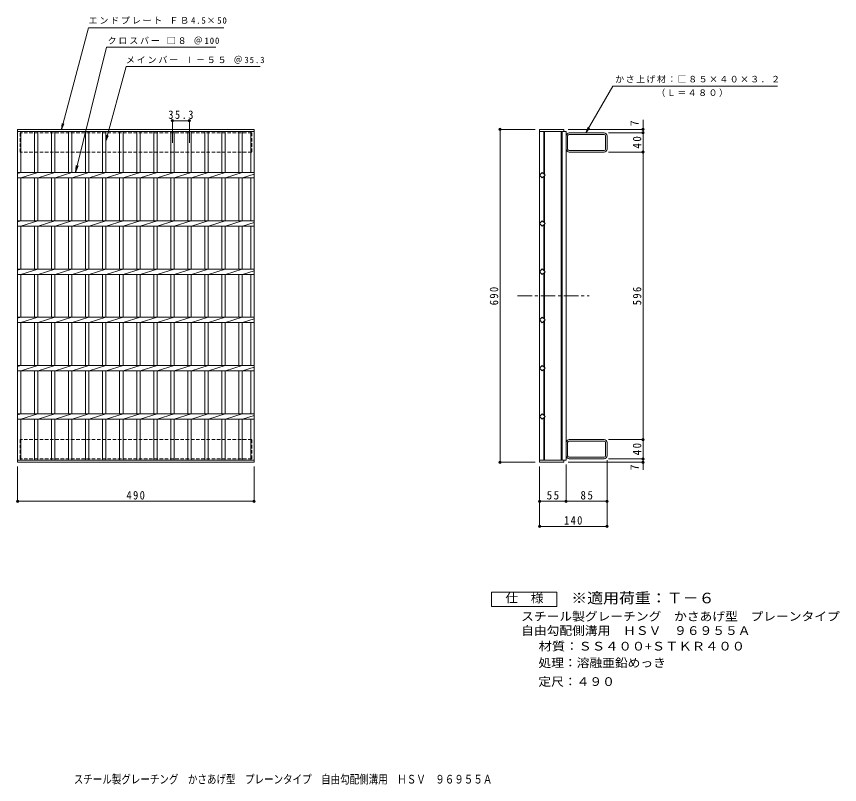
# Model space of a CAD drawing. Units: millimetres, scale not verified. Extents: x -694 to 1012, y -823 to 769.
import ezdxf
from ezdxf.enums import TextEntityAlignment as Align

# ---------------------------------------------------------------- set-up
doc = ezdxf.new("R2010")
doc.units = ezdxf.units.MM
doc.header["$LTSCALE"] = 6
doc.header["$PDMODE"] = 32
doc.header["$PDSIZE"] = 4.8
doc.linetypes.add('CHAIN1', pattern=[8, 5, -1, 1, -1])
doc.linetypes.add('DASHED1', pattern=[1.8, 1.2, -0.6])
for name, color, linetype, lineweight in [('B-1_ピット', 2, 'Continuous', 9), ('B-2_蓋', 3, 'Continuous', 9), ('B-4_寸法', 7, 'Continuous', 9), ('F-4_F-4ﾚｲﾔ', 2, 'Continuous', 9)]:
    doc.layers.add(name, color=color, linetype=linetype, lineweight=lineweight)
doc.layers.add('F-5_F-5ﾚｲﾔ', color=3, linetype='Continuous')
doc.styles.add('ＭＳ ゴシック', font='')
doc.styles.get('ＭＳ ゴシック').set_extended_font_data('MS Gothic')

msp = doc.modelspace()

# ---------------------------------------------------------------- linework, layer by layer
at = {"layer": 'B-1_ピット', "linetype": 'DASHED1'}
for p, q in [((-686.556, 487.776), (-686.556, 527.776)), ((-206.556, 527.776), (-686.556, 527.776)), ((-686.556, -108.224), (-686.556, -148.224)), ((-206.556, -148.224), (-686.556, -148.224))]:
    msp.add_line(p, q, dxfattribs=at)
at = {"layer": 'B-1_ピット'}
for p, q in [((445, 494.176), (445, 521.376)), ((448.2, 494.176), (448.2, 521.376)), ((523.6, 527.776), (451.4, 527.776)), ((523.6, 524.576), (451.4, 524.576)), ((526.8, 494.176), (526.8, 521.376)), ((530, 494.176), (530, 521.376)), ((451.4, 490.976), (523.6, 490.976)), ((523.6, 487.776), (451.4, 487.776)), ((445, -114.624), (445, -141.824)), ((448.2, -114.624), (448.2, -141.824)), ((523.6, -108.224), (451.4, -108.224)), ((451.4, -111.424), (523.6, -111.424)), ((526.8, -114.624), (526.8, -141.824)), ((530, -114.624), (530, -141.824)), ((523.6, -145.024), (451.4, -145.024)), ((523.6, -148.224), (451.4, -148.224))]:
    msp.add_line(p, q, dxfattribs=at)
at = {"layer": 'B-1_ピット', "linetype": 'DASHED1'}
for points in [[(-206.556, 527.776), (-206.556, 487.776), (-686.556, 487.776)], [(-206.556, -148.224), (-206.556, -108.224), (-686.556, -108.224)]]:
    msp.add_lwpolyline(points, dxfattribs=at)
at = {"layer": 'B-1_ピット'}
for centre, radius, start, end in [((451.4, 521.376), 6.4, 90, 180), ((451.4, 521.376), 3.2, 90, 180), ((523.6, 521.376), 6.4, 0, 90), ((523.6, 521.376), 3.2, 0, 90), ((451.4, 494.176), 6.4, 180, 270), ((451.4, 494.176), 3.2, 180, 270), ((523.6, 494.176), 6.4, 270, 0), ((523.6, 494.176), 3.2, 270, 0), ((451.4, -114.624), 6.4, 90, 180), ((451.4, -114.624), 3.2, 90, 180), ((523.6, -114.624), 6.4, 0, 90), ((523.6, -114.624), 3.2, 0, 90), ((451.4, -141.824), 6.4, 180, 270), ((451.4, -141.824), 3.2, 180, 270), ((523.6, -141.824), 3.2, 270, 0), ((523.6, -141.824), 6.4, 270, 0)]:
    msp.add_arc(centre, radius, start, end, dxfattribs=at)
at = {"layer": 'B-2_蓋'}
for p, q in [((-691.556, 534.776), (-201.555, 534.776)), ((-691.556, -155.224), (-691.556, 534.776)), ((-691.556, 530.276), (-201.555, 530.276)), ((-684.555, 445.276), (-684.555, 530.276)), ((-656.655, 530.276), (-656.655, 445.276)), ((-649.655, 530.276), (-649.655, 445.276)), ((-621.355, 530.276), (-621.355, 445.276)), ((-614.355, 530.276), (-614.355, 445.276)), ((-586.055, 530.276), (-586.055, 445.276)), ((-579.055, 530.276), (-579.055, 445.276)), ((-550.755, 530.276), (-550.755, 445.276)), ((-543.755, 530.276), (-543.755, 445.276)), ((-515.455, 530.276), (-515.455, 445.276)), ((-508.455, 530.276), (-508.455, 445.276)), ((-480.155, 530.276), (-480.155, 445.276)), ((-473.155, 530.276), (-473.155, 445.276)), ((-444.855, 530.276), (-444.855, 445.276)), ((-437.855, 530.276), (-437.855, 445.276)), ((-409.555, 530.276), (-409.555, 445.276)), ((-402.555, 530.276), (-402.555, 445.276)), ((-374.255, 530.276), (-374.255, 445.276)), ((-367.255, 530.276), (-367.255, 445.276)), ((-338.955, 530.276), (-338.955, 445.276)), ((-331.955, 530.276), (-331.955, 445.276)), ((-303.655, 530.276), (-303.655, 445.276)), ((-296.655, 530.276), (-296.655, 445.276)), ((-268.355, 530.276), (-268.355, 445.276)), ((-261.355, 530.276), (-261.355, 445.276)), ((-233.055, 530.276), (-233.055, 445.276)), ((-226.055, 530.276), (-226.055, 445.276)), ((-208.556, 530.276), (-208.556, 445.276)), ((-201.555, 534.776), (-201.555, -155.224)), ((390, 534.776), (440, 534.776)), ((390, 534.776), (390, -155.224)), ((390, 530.276), (445, 530.276)), ((398.5, 530.276), (398.5, 442.59)), ((400, 530.276), (400, 441.09)), ((435, 530.276), (435, -150.724)), ((436.5, 530.276), (436.5, -150.724)), ((440, 534.776), (440, 530.276)), ((445, 530.276), (445, -150.724)), ((-691.556, 445.276), (-201.555, 445.276)), ((-691.556, 443.195), (-684.955, 445.276)), ((-684.555, 434.276), (-649.655, 445.276)), ((-649.255, 434.276), (-614.355, 445.276)), ((-613.955, 434.276), (-579.055, 445.276)), ((-578.655, 434.276), (-543.755, 445.276)), ((-543.355, 434.276), (-508.455, 445.276)), ((-508.055, 434.276), (-473.155, 445.276)), ((-472.755, 434.276), (-437.855, 445.276)), ((-437.455, 434.276), (-402.555, 445.276)), ((-402.155, 434.276), (-367.255, 445.276)), ((-366.855, 434.276), (-331.955, 445.276)), ((-331.555, 434.276), (-296.655, 445.276)), ((-296.255, 434.276), (-261.355, 445.276)), ((-260.955, 434.276), (-226.055, 445.276)), ((-691.556, 434.276), (-201.555, 434.276)), ((-684.555, 345.275), (-684.555, 434.276)), ((-656.655, 434.276), (-656.655, 345.275)), ((-649.655, 434.276), (-649.655, 345.275)), ((-621.355, 434.276), (-621.355, 345.275)), ((-614.355, 434.276), (-614.355, 345.275)), ((-586.055, 434.276), (-586.055, 345.275)), ((-579.055, 434.276), (-579.055, 345.275)), ((-550.755, 434.276), (-550.755, 345.275)), ((-543.755, 434.276), (-543.755, 345.275)), ((-515.455, 434.276), (-515.455, 345.275)), ((-508.455, 434.276), (-508.455, 345.275)), ((-480.155, 434.276), (-480.155, 345.275)), ((-473.155, 434.276), (-473.155, 345.275)), ((-444.855, 434.276), (-444.855, 345.275)), ((-437.855, 434.276), (-437.855, 345.275)), ((-409.555, 434.276), (-409.555, 345.275)), ((-402.555, 434.276), (-402.555, 345.275)), ((-374.255, 434.276), (-374.255, 345.275)), ((-367.255, 434.276), (-367.255, 345.275)), ((-338.955, 434.276), (-338.955, 345.275)), ((-331.955, 434.276), (-331.955, 345.275)), ((-303.655, 434.276), (-303.655, 345.275)), ((-296.655, 434.276), (-296.655, 345.275)), ((-268.355, 434.276), (-268.355, 345.275)), ((-261.355, 434.276), (-261.355, 345.275)), ((-233.055, 434.276), (-233.055, 345.275)), ((-226.055, 434.276), (-226.055, 345.275)), ((-225.655, 434.276), (-201.555, 441.872)), ((-208.556, 434.276), (-208.556, 345.275)), ((398.5, 436.962), (398.5, 342.59)), ((400, 438.462), (400, 341.09)), ((-691.556, 343.195), (-684.955, 345.276)), ((-691.556, 345.276), (-201.555, 345.276)), ((-684.555, 334.276), (-649.655, 345.276)), ((-649.255, 334.276), (-614.355, 345.276)), ((-613.955, 334.276), (-579.055, 345.276)), ((-578.655, 334.276), (-543.755, 345.276)), ((-543.355, 334.276), (-508.455, 345.276)), ((-508.055, 334.276), (-473.155, 345.276)), ((-472.755, 334.276), (-437.855, 345.276)), ((-437.455, 334.276), (-402.555, 345.276)), ((-402.155, 334.276), (-367.255, 345.276)), ((-366.855, 334.276), (-331.955, 345.276)), ((-331.555, 334.276), (-296.655, 345.276)), ((-296.255, 334.276), (-261.355, 345.276)), ((-260.955, 334.276), (-226.055, 345.276)), ((-225.655, 334.276), (-201.555, 341.872)), ((-691.556, 334.276), (-201.555, 334.276)), ((-684.555, 245.275), (-684.555, 334.276)), ((-656.655, 334.276), (-656.655, 245.275)), ((-649.655, 334.276), (-649.655, 245.275)), ((-621.355, 334.276), (-621.355, 245.275)), ((-614.355, 334.276), (-614.355, 245.275)), ((-586.055, 334.276), (-586.055, 245.275)), ((-579.055, 334.276), (-579.055, 245.275)), ((-550.755, 334.276), (-550.755, 245.275)), ((-543.755, 334.276), (-543.755, 245.275)), ((-515.455, 334.276), (-515.455, 245.275)), ((-508.455, 334.276), (-508.455, 245.275)), ((-480.155, 334.276), (-480.155, 245.275)), ((-473.155, 334.276), (-473.155, 245.275)), ((-444.855, 334.276), (-444.855, 245.275)), ((-437.855, 334.276), (-437.855, 245.275)), ((-409.555, 334.276), (-409.555, 245.275)), ((-402.555, 334.276), (-402.555, 245.275)), ((-374.255, 334.276), (-374.255, 245.275)), ((-367.255, 334.276), (-367.255, 245.275)), ((-338.955, 334.276), (-338.955, 245.275)), ((-331.955, 334.276), (-331.955, 245.275)), ((-303.655, 334.276), (-303.655, 245.275)), ((-296.655, 334.276), (-296.655, 245.275)), ((-268.355, 334.276), (-268.355, 245.275)), ((-261.355, 334.276), (-261.355, 245.275)), ((-233.055, 334.276), (-233.055, 245.275)), ((-226.055, 334.276), (-226.055, 245.275)), ((-208.556, 334.276), (-208.556, 245.275)), ((398.5, 336.962), (398.5, 242.59)), ((400, 338.462), (400, 241.09)), ((-691.556, 243.195), (-684.955, 245.276)), ((-691.556, 245.276), (-201.555, 245.276)), ((-684.555, 234.276), (-649.655, 245.276)), ((-649.255, 234.276), (-614.355, 245.276)), ((-613.955, 234.276), (-579.055, 245.276)), ((-578.655, 234.276), (-543.755, 245.276)), ((-543.355, 234.276), (-508.455, 245.276)), ((-508.055, 234.276), (-473.155, 245.276)), ((-472.755, 234.276), (-437.855, 245.276)), ((-437.455, 234.276), (-402.555, 245.276)), ((-402.155, 234.276), (-367.255, 245.276)), ((-366.855, 234.276), (-331.955, 245.276)), ((-331.555, 234.276), (-296.655, 245.276)), ((-296.255, 234.276), (-261.355, 245.276)), ((-260.955, 234.276), (-226.055, 245.276)), ((-225.655, 234.276), (-201.555, 241.872)), ((-691.556, 234.276), (-201.555, 234.276)), ((-684.555, 145.276), (-684.555, 234.276)), ((-656.655, 234.276), (-656.655, 145.276)), ((-649.655, 234.276), (-649.655, 145.276)), ((-621.355, 234.276), (-621.355, 145.276)), ((-614.355, 234.276), (-614.355, 145.276)), ((-586.055, 234.276), (-586.055, 145.276)), ((-579.055, 234.276), (-579.055, 145.276)), ((-550.755, 234.276), (-550.755, 145.276)), ((-543.755, 234.276), (-543.755, 145.276)), ((-515.455, 234.276), (-515.455, 145.276)), ((-508.455, 234.276), (-508.455, 145.276)), ((-480.155, 234.276), (-480.155, 145.276)), ((-473.155, 234.276), (-473.155, 145.276)), ((-444.855, 234.276), (-444.855, 145.276)), ((-437.855, 234.276), (-437.855, 145.276)), ((-409.555, 234.276), (-409.555, 145.276)), ((-402.555, 234.276), (-402.555, 145.276)), ((-374.255, 234.276), (-374.255, 145.276)), ((-367.255, 234.276), (-367.255, 145.276)), ((-338.955, 234.276), (-338.955, 145.276)), ((-331.955, 234.276), (-331.955, 145.276)), ((-303.655, 234.276), (-303.655, 145.276)), ((-296.655, 234.276), (-296.655, 145.276)), ((-268.355, 234.276), (-268.355, 145.276)), ((-261.355, 234.276), (-261.355, 145.276)), ((-233.055, 234.276), (-233.055, 145.276)), ((-226.055, 234.276), (-226.055, 145.276)), ((-208.556, 234.276), (-208.556, 145.276)), ((398.5, 142.59), (398.5, 236.962)), ((400, 141.09), (400, 238.462)), ((-691.556, 143.195), (-684.955, 145.276)), ((-691.556, 145.276), (-201.555, 145.276)), ((-684.555, 134.276), (-649.655, 145.276)), ((-649.255, 134.276), (-614.355, 145.276)), ((-613.955, 134.276), (-579.055, 145.276)), ((-578.655, 134.276), (-543.755, 145.276)), ((-543.355, 134.276), (-508.455, 145.276)), ((-508.055, 134.276), (-473.155, 145.276)), ((-472.755, 134.276), (-437.855, 145.276)), ((-437.455, 134.276), (-402.555, 145.276)), ((-402.155, 134.276), (-367.255, 145.276)), ((-366.855, 134.276), (-331.955, 145.276)), ((-331.555, 134.276), (-296.655, 145.276)), ((-296.255, 134.276), (-261.355, 145.276)), ((-260.955, 134.276), (-226.055, 145.276)), ((-225.655, 134.276), (-201.555, 141.872)), ((398.5, 42.59), (398.5, 136.962)), ((400, 41.09), (400, 138.462)), ((-691.556, 134.276), (-201.555, 134.276)), ((-684.555, 45.276), (-684.555, 134.276)), ((-656.655, 134.276), (-656.655, 45.276)), ((-649.655, 134.276), (-649.655, 45.276)), ((-621.355, 134.276), (-621.355, 45.276)), ((-614.355, 134.276), (-614.355, 45.276)), ((-586.055, 134.276), (-586.055, 45.276)), ((-579.055, 134.276), (-579.055, 45.276)), ((-550.755, 134.276), (-550.755, 45.276)), ((-543.755, 134.276), (-543.755, 45.276)), ((-515.455, 134.276), (-515.455, 45.276)), ((-508.455, 134.276), (-508.455, 45.276)), ((-480.155, 134.276), (-480.155, 45.276)), ((-473.155, 134.276), (-473.155, 45.276)), ((-444.855, 134.276), (-444.855, 45.276)), ((-437.855, 134.276), (-437.855, 45.276)), ((-409.555, 134.276), (-409.555, 45.276)), ((-402.555, 134.276), (-402.555, 45.276)), ((-374.255, 134.276), (-374.255, 45.276)), ((-367.255, 134.276), (-367.255, 45.276)), ((-338.955, 134.276), (-338.955, 45.276)), ((-331.955, 134.276), (-331.955, 45.276)), ((-303.655, 134.276), (-303.655, 45.276)), ((-296.655, 134.276), (-296.655, 45.276)), ((-268.355, 134.276), (-268.355, 45.276)), ((-261.355, 134.276), (-261.355, 45.276)), ((-233.055, 134.276), (-233.055, 45.276)), ((-226.055, 134.276), (-226.055, 45.276)), ((-208.556, 134.276), (-208.556, 45.276)), ((-691.556, 43.195), (-684.955, 45.276)), ((-691.556, 45.276), (-201.555, 45.276)), ((-691.556, 34.276), (-201.555, 34.276)), ((-684.555, 34.276), (-649.655, 45.276)), ((-684.555, -54.725), (-684.555, 34.276)), ((-656.655, 34.276), (-656.655, -54.725)), ((-649.655, 34.276), (-649.655, -54.725)), ((-649.255, 34.276), (-614.355, 45.276)), ((-621.355, 34.276), (-621.355, -54.725)), ((-614.355, 34.276), (-614.355, -54.725)), ((-613.955, 34.276), (-579.055, 45.276)), ((-586.055, 34.276), (-586.055, -54.725)), ((-579.055, 34.276), (-579.055, -54.725)), ((-578.655, 34.276), (-543.755, 45.276)), ((-550.755, 34.276), (-550.755, -54.725)), ((-543.755, 34.276), (-543.755, -54.725)), ((-543.355, 34.276), (-508.455, 45.276)), ((-515.455, 34.276), (-515.455, -54.725)), ((-508.455, 34.276), (-508.455, -54.725)), ((-508.055, 34.276), (-473.155, 45.276)), ((-480.155, 34.276), (-480.155, -54.725)), ((-473.155, 34.276), (-473.155, -54.725)), ((-472.755, 34.276), (-437.855, 45.276)), ((-444.855, 34.276), (-444.855, -54.725)), ((-437.855, 34.276), (-437.855, -54.725)), ((-437.455, 34.276), (-402.555, 45.276)), ((-409.555, 34.276), (-409.555, -54.725)), ((-402.555, 34.276), (-402.555, -54.725)), ((-402.155, 34.276), (-367.255, 45.276)), ((-374.255, 34.276), (-374.255, -54.725)), ((-367.255, 34.276), (-367.255, -54.725)), ((-366.855, 34.276), (-331.955, 45.276)), ((-338.955, 34.276), (-338.955, -54.725)), ((-331.955, 34.276), (-331.955, -54.725)), ((-331.555, 34.276), (-296.655, 45.276)), ((-303.655, 34.276), (-303.655, -54.725)), ((-296.655, 34.276), (-296.655, -54.725)), ((-296.255, 34.276), (-261.355, 45.276)), ((-268.355, 34.276), (-268.355, -54.725)), ((-261.355, 34.276), (-261.355, -54.725)), ((-260.955, 34.276), (-226.055, 45.276)), ((-233.055, 34.276), (-233.055, -54.725)), ((-226.055, 34.276), (-226.055, -54.725)), ((-225.655, 34.276), (-201.555, 41.872)), ((-208.556, 34.276), (-208.556, -54.725)), ((398.5, -57.411), (398.5, 36.962)), ((400, -58.911), (400, 38.462)), ((-691.556, -56.805), (-684.955, -54.724)), ((-691.556, -54.725), (-201.555, -54.725)), ((-691.556, -65.724), (-201.555, -65.724)), ((-684.555, -65.724), (-649.655, -54.724)), ((-684.555, -150.724), (-684.555, -65.724)), ((-656.655, -65.724), (-656.655, -150.724)), ((-649.655, -65.724), (-649.655, -150.724)), ((-649.255, -65.724), (-614.355, -54.724)), ((-621.355, -65.724), (-621.355, -150.724)), ((-614.355, -65.724), (-614.355, -150.724)), ((-613.955, -65.724), (-579.055, -54.724)), ((-586.055, -65.724), (-586.055, -150.724)), ((-579.055, -65.724), (-579.055, -150.724)), ((-578.655, -65.724), (-543.755, -54.724)), ((-550.755, -65.724), (-550.755, -150.724)), ((-543.755, -65.724), (-543.755, -150.724)), ((-543.355, -65.724), (-508.455, -54.724)), ((-515.455, -65.724), (-515.455, -150.724)), ((-508.455, -65.724), (-508.455, -150.724)), ((-508.055, -65.724), (-473.155, -54.724)), ((-480.155, -65.724), (-480.155, -150.724)), ((-473.155, -65.724), (-473.155, -150.724)), ((-472.755, -65.724), (-437.855, -54.724)), ((-444.855, -65.724), (-444.855, -150.724)), ((-437.855, -65.724), (-437.855, -150.724)), ((-437.455, -65.724), (-402.555, -54.724)), ((-409.555, -65.724), (-409.555, -150.724)), ((-402.555, -65.724), (-402.555, -150.724)), ((-402.155, -65.724), (-367.255, -54.724)), ((-374.255, -65.724), (-374.255, -150.724)), ((-367.255, -65.724), (-367.255, -150.724)), ((-366.855, -65.724), (-331.955, -54.724)), ((-338.955, -65.724), (-338.955, -150.724)), ((-331.955, -65.724), (-331.955, -150.724)), ((-331.555, -65.724), (-296.655, -54.724)), ((-303.655, -65.724), (-303.655, -150.724)), ((-296.655, -65.724), (-296.655, -150.724)), ((-296.255, -65.724), (-261.355, -54.724)), ((-268.355, -65.724), (-268.355, -150.724)), ((-261.355, -65.724), (-261.355, -150.724)), ((-260.955, -65.724), (-226.055, -54.724)), ((-233.055, -65.724), (-233.055, -150.724)), ((-226.055, -65.724), (-226.055, -150.724)), ((-225.655, -65.724), (-201.555, -58.128)), ((-208.556, -65.724), (-208.556, -150.724)), ((398.5, -150.724), (398.5, -63.038)), ((400, -150.724), (400, -61.538)), ((-201.555, -150.724), (-691.556, -150.724)), ((390, -150.724), (445, -150.724)), ((440, -155.224), (440, -150.724)), ((-201.555, -155.224), (-691.556, -155.224)), ((390, -155.224), (440, -155.224))]:
    msp.add_line(p, q, dxfattribs=at)
at = {"layer": 'B-2_蓋', "linetype": 'CHAIN1'}
msp.add_line((344.45, 189.776), (492.463, 189.776), dxfattribs=at)
at = {"layer": 'B-2_蓋'}
for points in [[(401.314, 439.776), (395.657, 434.119), (390, 439.776), (395.657, 445.433)], [(401.314, 339.776), (395.657, 334.119), (390, 339.776), (395.657, 345.433)], [(401.314, 239.776), (395.657, 234.119), (390, 239.776), (395.657, 245.433)], [(401.314, 139.776), (395.657, 134.119), (390, 139.776), (395.657, 145.433)], [(401.314, 39.776), (395.657, 34.119), (390, 39.776), (395.657, 45.433)], [(401.314, -60.224), (395.657, -54.567), (390, -60.224), (395.657, -65.881)]]:
    msp.add_lwpolyline(points, close=True, dxfattribs=at)
at = {"layer": 'B-4_寸法'}
for p, q in [((-600.856, 534.776), (-544.426, 745.376)), ((-544.426, 745.376), (-264.043, 745.376)), ((-571.604, 445.276), (-507.269, 705.376)), ((-507.269, 705.376), (-280.542, 705.376)), ((-508.455, 510.276), (-466.896, 665.376)), ((-466.896, 665.376), (-188.721, 665.376)), ((486.087, 527.776), (542.09, 624.776)), ((882.724, 624.776), (542.09, 624.776)), ((-600.856, 534.776), (-599.225, 547.169)), ((-600.856, 534.776), (-596.073, 546.324)), ((-370.755, 506.967), (-370.755, 554.614)), ((-370.755, 552.814), (-335.455, 552.814)), ((-335.455, 506.967), (-335.455, 554.614)), ((604.521, 527.776), (604.521, 554.464)), ((381, 534.776), (306.302, 534.776)), ((308.102, -155.224), (308.102, 534.776)), ((449, 534.776), (606.321, 534.776)), ((486.087, 527.776), (490.871, 539.325)), ((486.087, 527.776), (493.697, 537.693)), ((-508.455, 510.276), (-506.823, 522.669)), ((-508.455, 510.276), (-503.671, 521.825)), ((532.6, 527.776), (606.321, 527.776)), ((604.521, 487.776), (604.521, 527.776)), ((532.6, 487.776), (606.321, 487.776)), ((604.521, -108.224), (604.521, 487.776)), ((-571.604, 445.276), (-569.934, 460.182)), ((-571.604, 445.276), (-566.133, 459.242)), ((532.6, -108.224), (606.321, -108.224)), ((604.521, -148.224), (604.521, -108.224)), ((530, -150.824), (530, -290.124)), ((532.6, -148.224), (606.321, -148.224)), ((604.521, -170.826), (604.521, -148.224)), ((-691.556, -164.224), (-691.556, -238.057)), ((-201.555, -164.224), (-201.555, -238.057)), ((381, -155.224), (306.302, -155.224)), ((390, -164.224), (390, -290.124)), ((445, -159.724), (445, -238.057)), ((449, -155.224), (606.321, -155.224)), ((-691.556, -236.257), (-201.555, -236.257)), ((390, -236.257), (445, -236.257)), ((445, -236.257), (530, -236.257)), ((530, -245.257), (530, -238.057)), ((390, -288.324), (530, -288.324))]:
    msp.add_line(p, q, dxfattribs=at)
for p in [(-370.755, 552.814), (-335.455, 552.814), (308.102, 534.776), (604.521, 534.776), (604.521, 527.776), (604.521, 487.776), (604.521, -108.224), (308.102, -155.224), (604.521, -148.224), (604.521, -155.224), (-691.556, -236.257), (-201.555, -236.257), (390, -236.257), (445, -236.257), (530, -236.257), (390, -288.324), (530, -288.324)]:
    msp.add_point(p, dxfattribs=at)
at = {"layer": 'F-4_F-4ﾚｲﾔ'}
msp.add_lwpolyline([(290.559, -454.306), (290.559, -424.306), (425.558, -424.306), (425.558, -454.306)], close=True, dxfattribs=at)

# ---------------------------------------------------------------- texts
at = {"layer": 'B-4_寸法', "color": 2, "style": 'ＭＳ ゴシック'}
for p in [(600.921, 541.567), (600.921, -171.906)]:
    msp.add_text('7', height=17.6, rotation=90, dxfattribs=at).set_placement(p, align=Align.BOTTOM_LEFT)
at = {"layer": 'B-4_寸法', "char_height": 13.2, "attachment_point": 7, "style": 'ＭＳ ゴシック'}
for s, insert in [('\\T1.21;エンドプレート\\~ＦＢ4.5×50', (-544.426, 753.303)), ('\\T1.21;クロスバー\\~□８\\~＠100', (-504.922, 710.9)), ('\\T1.21;メインバー\\~Ⅰ－５５\\~＠35.3', (-466.896, 671.046)), ('\\T1.17;かさ上げ材：□８５×４０×３．２', (546.705, 630.85)), ('\\T1.17;（Ｌ＝４８０）', (632.105, 602.383))]:
    msp.add_mtext(s, dxfattribs=dict(at, insert=insert))
at = {"layer": 'B-4_寸法', "color": 2, "char_height": 17.6, "attachment_point": 7, "style": 'ＭＳ ゴシック'}
for s, insert in [('\\T1.28;\\W0.9;35.3', (-379.355, 556.414)), ('\\T1.27;\\W0.9;490', (-466.055, -232.657)), ('\\T1.27;\\W0.95;55', (404.75, -232.657)), ('\\T1.27;\\W0.95;85', (474.75, -232.657)), ('\\T1.27;\\W0.9;140', (440.5, -284.724))]:
    msp.add_mtext(s, dxfattribs=dict(at, insert=insert))
at = {"layer": 'B-4_寸法', "color": 2, "char_height": 17.6, "attachment_point": 7, "rotation": 90, "style": 'ＭＳ ゴシック'}
for s, insert in [('\\T1.27;\\W0.95;40', (600.921, 495.026)), ('\\T1.27;\\W0.9;690', (304.502, 170.276)), ('\\T1.27;\\W0.9;596', (600.921, 170.276)), ('\\T1.27;\\W0.95;40', (600.921, -140.974))]:
    msp.add_mtext(s, dxfattribs=dict(at, insert=insert))
at = {"layer": 'F-4_F-4ﾚｲﾔ', "style": 'ＭＳ ゴシック'}
for s, width, p in [('仕\u3000様', 1.1, (319.059, -451.307)), ('スチール製グレーチング\u3000かさあげ型\u3000プレーンタイプ', 1.1, (351.812, -489.058)), ('自由勾配側溝用\u3000ＨＳＶ\u3000９６９５５Ａ', 1.1, (351.812, -518.507)), ('材質：ＳＳ４００+ＳＴＫＲ４００', 1.15, (387.87, -550.845)), ('処理：溶融亜鉛めっき', 1.1, (387.64, -585.369)), ('定尺：４９０', 1.1, (387.64, -624.262)), ('スチール製グレーチング\u3000かさあげ型\u3000プレーンタイプ\u3000自由勾配側溝用\u3000ＨＳＶ\u3000９６９５５Ａ', 0.8, (-575.173, -826.691))]:
    msp.add_text(s, height=17.6, dxfattribs=dict(at, width=width)).set_placement(p, align=Align.BOTTOM_LEFT)
at = {"layer": 'F-5_F-5ﾚｲﾔ', "style": 'ＭＳ ゴシック', "width": 1.1}
msp.add_text('※適用荷重：Ｔ－６', height=21.99, dxfattribs=at).set_placement((455.558, -454.306), align=Align.BOTTOM_LEFT)

doc.saveas('drawing.dxf')
